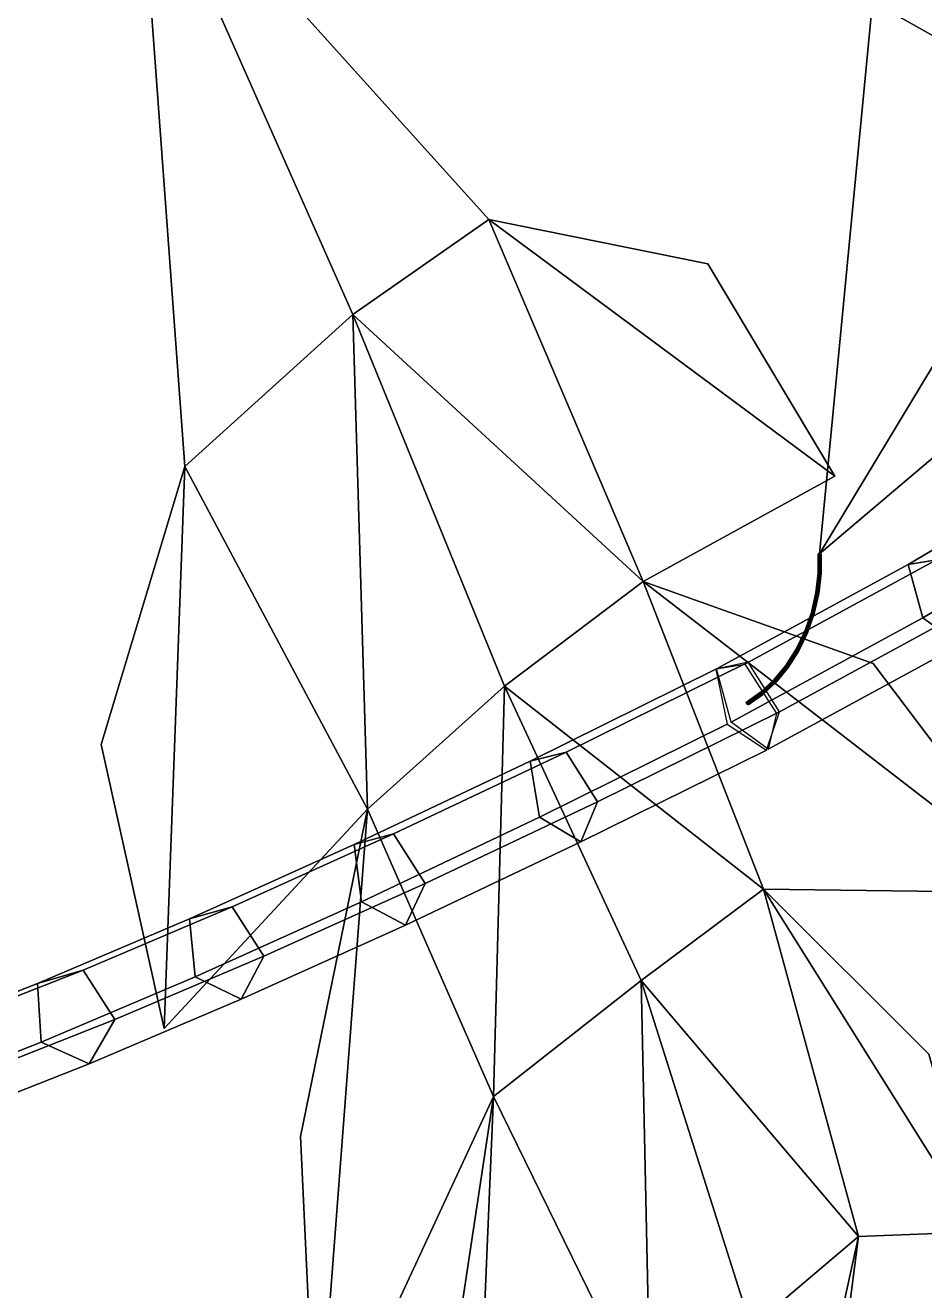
# Model space of a CAD drawing. Header units: metres. Extents: x -349 to 464, y -383 to 362.
# Drawn here: x -86.18 to -65.28, y -65.72 to -36.31 of the extents above; entities that cross this region are included whole.
import ezdxf

# ---------------------------------------------------------------- set-up
doc = ezdxf.new("R2010")
doc.units = ezdxf.units.M

msp = doc.modelspace()

# ---------------------------------------------------------------- linework, layer by layer
at = {"layer": 'Breeder_Leaf', "color": 3}
for points in [[(-66.4916, -35.7656, 663.3146), (-61.4124, -28.675, 659.9074), (-61.6347, -38.4955, 665.922)], [(-66.4916, -35.7656, 663.3146), (-61.6347, -38.4955, 665.922), (-61.4124, -28.675, 659.9074)], [(-82.4754, -46.5609, 539.697), (-78.5707, -43.03305, 536.5112), (-83.5566, -31.773, 539.6313)], [(-82.4754, -46.5609, 539.697), (-83.5566, -31.773, 539.6313), (-78.5707, -43.03305, 536.5112)], [(-83.5566, -31.773, 539.6313), (-78.5707, -43.03305, 536.5112), (-75.4118, -40.8236, 531.1694)], [(-83.5566, -31.773, 539.6313), (-75.4118, -40.8236, 531.1694), (-78.5707, -43.03305, 536.5112)], [(-66.4916, -35.7656, 663.3146), (-61.6347, -38.4955, 665.922), (-67.7238, -48.5931, 670.6488)], [(-66.4916, -35.7656, 663.3146), (-67.7238, -48.5931, 670.6488), (-61.6347, -38.4955, 665.922)], [(-67.7238, -48.5931, 670.6488), (-61.6347, -38.4955, 665.922), (-56.4271, -39.01651, 669.9227)], [(-67.7238, -48.5931, 670.6488), (-56.4271, -39.01651, 669.9227), (-61.6347, -38.4955, 665.922)], [(-78.5707, -43.03305, 536.5112), (-71.8231, -49.2329, 529.1356), (-75.4118, -40.8236, 531.1694)], [(-78.5707, -43.03305, 536.5112), (-75.4118, -40.8236, 531.1694), (-71.8231, -49.2329, 529.1356)], [(-71.8231, -49.2329, 529.1356), (-67.3695, -46.7874, 522.4196), (-75.4118, -40.8236, 531.1694)], [(-71.8231, -49.2329, 529.1356), (-75.4118, -40.8236, 531.1694), (-67.3695, -46.7874, 522.4196)], [(-67.3695, -46.7874, 522.4196), (-70.3237, -41.8552, 526.222), (-75.4118, -40.8236, 531.1694)], [(-67.3695, -46.7874, 522.4196), (-75.4118, -40.8236, 531.1694), (-70.3237, -41.8552, 526.222)], [(-82.4754, -46.5609, 539.697), (-78.2252, -54.5248, 537.208), (-78.5707, -43.03305, 536.5112)], [(-82.4754, -46.5609, 539.697), (-78.5707, -43.03305, 536.5112), (-78.2252, -54.5248, 537.208)], [(-78.2252, -54.5248, 537.208), (-75.04088, -51.6666, 533.3008), (-78.5707, -43.03305, 536.5112)], [(-78.2252, -54.5248, 537.208), (-78.5707, -43.03305, 536.5112), (-75.04088, -51.6666, 533.3008)], [(-78.5707, -43.03305, 536.5112), (-75.04088, -51.6666, 533.3008), (-71.8231, -49.2329, 529.1356)], [(-78.5707, -43.03305, 536.5112), (-71.8231, -49.2329, 529.1356), (-75.04088, -51.6666, 533.3008)], [(-82.4754, -46.5609, 539.697), (-84.4171, -53.02698, 542.2061), (-82.9487, -59.625, 541.9144)], [(-82.4754, -46.5609, 539.697), (-82.9487, -59.625, 541.9144), (-84.4171, -53.02698, 542.2061)], [(-82.4754, -46.5609, 539.697), (-82.9487, -59.625, 541.9144), (-78.2252, -54.5248, 537.208)], [(-82.4754, -46.5609, 539.697), (-78.2252, -54.5248, 537.208), (-82.9487, -59.625, 541.9144)], [(-75.04088, -51.6666, 533.3008), (-69.02679, -56.3833, 527.6182), (-71.8231, -49.2329, 529.1356)], [(-75.04088, -51.6666, 533.3008), (-71.8231, -49.2329, 529.1356), (-69.02679, -56.3833, 527.6182)], [(-69.02679, -56.3833, 527.6182), (-62.4503, -56.4706, 519.0024), (-71.8231, -49.2329, 529.1356)], [(-69.02679, -56.3833, 527.6182), (-71.8231, -49.2329, 529.1356), (-62.4503, -56.4706, 519.0024)], [(-62.4503, -56.4706, 519.0024), (-66.4775, -51.1391, 523.1618), (-71.8231, -49.2329, 529.1356)], [(-62.4503, -56.4706, 519.0024), (-71.8231, -49.2329, 529.1356), (-66.4775, -51.1391, 523.1618)], [(-78.2252, -54.5248, 537.208), (-75.2997, -61.203, 534.1611), (-75.04088, -51.6666, 533.3008)], [(-78.2252, -54.5248, 537.208), (-75.04088, -51.6666, 533.3008), (-75.2997, -61.203, 534.1611)], [(-75.2997, -61.203, 534.1611), (-71.8661, -58.5096, 531.3265), (-75.04088, -51.6666, 533.3008)], [(-75.2997, -61.203, 534.1611), (-75.04088, -51.6666, 533.3008), (-71.8661, -58.5096, 531.3265)], [(-75.04088, -51.6666, 533.3008), (-71.8661, -58.5096, 531.3265), (-69.02679, -56.3833, 527.6182)], [(-75.04088, -51.6666, 533.3008), (-69.02679, -56.3833, 527.6182), (-71.8661, -58.5096, 531.3265)], [(-78.2252, -54.5248, 537.208), (-79.7862, -62.1326, 539.9156), (-79.4139, -70.06554, 538.7951)], [(-78.2252, -54.5248, 537.208), (-79.4139, -70.06554, 538.7951), (-79.7862, -62.1326, 539.9156)], [(-78.2252, -54.5248, 537.208), (-79.4139, -70.06554, 538.7951), (-75.2997, -61.203, 534.1611)], [(-78.2252, -54.5248, 537.208), (-75.2997, -61.203, 534.1611), (-79.4139, -70.06554, 538.7951)], [(-71.8661, -58.5096, 531.3265), (-66.822, -64.4586, 524.6628), (-69.02679, -56.3833, 527.6182)], [(-71.8661, -58.5096, 531.3265), (-69.02679, -56.3833, 527.6182), (-66.822, -64.4586, 524.6628)], [(-66.822, -64.4586, 524.6628), (-64.03099, -64.3515, 517.9275), (-69.02679, -56.3833, 527.6182)], [(-66.822, -64.4586, 524.6628), (-69.02679, -56.3833, 527.6182), (-64.03099, -64.3515, 517.9275)], [(-64.03099, -64.3515, 517.9275), (-65.1838, -60.2226, 520.4019), (-69.02679, -56.3833, 527.6182)], [(-64.03099, -64.3515, 517.9275), (-69.02679, -56.3833, 527.6182), (-65.1838, -60.2226, 520.4019)], [(-75.2997, -61.203, 534.1611), (-71.6489, -68.6547, 531.5203), (-71.8661, -58.5096, 531.3265)], [(-75.2997, -61.203, 534.1611), (-71.8661, -58.5096, 531.3265), (-71.6489, -68.6547, 531.5203)], [(-71.6489, -68.6547, 531.5203), (-69.3139, -66.5745, 528.0146), (-71.8661, -58.5096, 531.3265)], [(-71.6489, -68.6547, 531.5203), (-71.8661, -58.5096, 531.3265), (-69.3139, -66.5745, 528.0146)], [(-71.8661, -58.5096, 531.3265), (-69.3139, -66.5745, 528.0146), (-66.822, -64.4586, 524.6628)], [(-71.8661, -58.5096, 531.3265), (-66.822, -64.4586, 524.6628), (-69.3139, -66.5745, 528.0146)], [(-75.2997, -61.203, 534.1611), (-76.7522, -70.7943, 533.9958), (-75.8259, -73.7519, 532.4475)], [(-75.2997, -61.203, 534.1611), (-75.8259, -73.7519, 532.4475), (-76.7522, -70.7943, 533.9958)], [(-75.2997, -61.203, 534.1611), (-75.8259, -73.7519, 532.4475), (-71.6489, -68.6547, 531.5203)], [(-75.2997, -61.203, 534.1611), (-71.6489, -68.6547, 531.5203), (-75.8259, -73.7519, 532.4475)], [(-69.3139, -66.5745, 528.0146), (-69.2079, -75.3372, 521.8811), (-66.822, -64.4586, 524.6628)], [(-69.3139, -66.5745, 528.0146), (-66.822, -64.4586, 524.6628), (-69.2079, -75.3372, 521.8811)], [(-69.2079, -75.3372, 521.8811), (-67.5836, -70.4034, 521.6607), (-66.822, -64.4586, 524.6628)], [(-69.2079, -75.3372, 521.8811), (-66.822, -64.4586, 524.6628), (-67.5836, -70.4034, 521.6607)]]:
    msp.add_3dface(points, dxfattribs=at)
at = {"layer": 'Breeder_Petiole', "color": 3}
for points in [[(-85.7599, -34.526, 547.5606), (-87.8394, -37.4859, 551.9489), (-88.6264, -36.4093, 552.3021), (-86.55, -33.4536, 547.9193)], [(-86.4582, -35.293, 546.6511), (-88.5559, -38.2776, 551.0753), (-87.8394, -37.4859, 551.9489), (-85.7599, -34.526, 547.5606)], [(-65.00813, -48.7328, 671.9086), (-60.5218, -46.08598, 673.9829), (-61.07961, -46.1326, 675.2438), (-65.665, -48.84, 673.1171)], [(-65.665, -48.84, 673.1171), (-61.07961, -46.1326, 675.2438), (-60.6572, -47.3251, 675.8501), (-65.3222, -50.07967, 673.6772)], [(-65.3222, -50.07967, 673.6772), (-60.6572, -47.3251, 675.8501), (-59.8486, -47.9868, 674.9493), (-64.4616, -50.7088, 672.8016)], [(-69.463, -51.1563, 669.2719), (-65.00813, -48.7328, 671.9086), (-65.665, -48.84, 673.1171), (-70.1199, -51.2635, 670.4803)], [(-68.7235, -52.3047, 669.078), (-64.2686, -49.8812, 671.7148), (-65.00813, -48.7328, 671.9086), (-69.463, -51.1563, 669.2719)], [(-67.7598, -49.04483, 670.7587), (-67.7607, -48.5911, 670.6579), (-67.7256, -48.5849, 670.6859), (-67.725, -49.04513, 670.7879)], [(-67.7432, -49.05184, 670.718), (-67.7442, -48.6001, 670.6174), (-67.7607, -48.5911, 670.6579), (-67.7598, -49.04483, 670.7587)], [(-67.699, -49.05643, 670.7214), (-67.6997, -48.5994, 670.62), (-67.7442, -48.6001, 670.6174), (-67.7432, -49.05184, 670.718)], [(-67.725, -49.04513, 670.7879), (-67.7256, -48.5849, 670.6859), (-67.6882, -48.5901, 670.6621), (-67.6878, -49.05231, 670.7644)], [(-67.6878, -49.05231, 670.7644), (-67.6882, -48.5901, 670.6621), (-67.6997, -48.5994, 670.62), (-67.699, -49.05643, 670.7214)], [(-70.1199, -51.2635, 670.4803), (-65.665, -48.84, 673.1171), (-65.3222, -50.07967, 673.6772), (-69.7771, -52.5031, 671.0405)], [(-67.7949, -49.508, 670.7751), (-67.7432, -49.05184, 670.718), (-67.7598, -49.04483, 670.7587), (-67.812, -49.5029, 670.8164)], [(-67.812, -49.5029, 670.8164), (-67.7598, -49.04483, 670.7587), (-67.725, -49.04513, 670.7879), (-67.7781, -49.5098, 670.8463)], [(-67.7513, -49.5179, 670.7791), (-67.699, -49.05643, 670.7214), (-67.7432, -49.05184, 670.718), (-67.7949, -49.508, 670.7751)], [(-67.7781, -49.5098, 670.8463), (-67.725, -49.04513, 670.7879), (-67.6878, -49.05231, 670.7644), (-67.7409, -49.519, 670.8228)], [(-67.7409, -49.519, 670.8228), (-67.6878, -49.05231, 670.7644), (-67.699, -49.05643, 670.7214), (-67.7513, -49.5179, 670.7791)], [(-67.8981, -49.9588, 670.7881), (-67.7949, -49.508, 670.7751), (-67.812, -49.5029, 670.8164), (-67.9158, -49.9556, 670.8297)], [(-67.9158, -49.9556, 670.8297), (-67.812, -49.5029, 670.8164), (-67.7781, -49.5098, 670.8463), (-67.8836, -49.9691, 670.8597)], [(-67.8556, -49.974, 670.7919), (-67.7513, -49.5179, 670.7791), (-67.7949, -49.508, 670.7751), (-67.8981, -49.9588, 670.7881)], [(-67.8836, -49.9691, 670.8597), (-67.7781, -49.5098, 670.8463), (-67.7409, -49.519, 670.8228), (-67.8466, -49.9803, 670.8359)], [(-67.8466, -49.9803, 670.8359), (-67.7409, -49.519, 670.8228), (-67.7513, -49.5179, 670.7791), (-67.8556, -49.974, 670.7919)], [(-68.9165, -53.1323, 670.1648), (-64.4616, -50.7088, 672.8016), (-64.2686, -49.8812, 671.7148), (-68.7235, -52.3047, 669.078)], [(-68.05054, -50.3945, 670.7565), (-67.8981, -49.9588, 670.7881), (-67.9158, -49.9556, 670.8297), (-68.0692, -50.3931, 670.7982)], [(-68.0692, -50.3931, 670.7982), (-67.9158, -49.9556, 670.8297), (-67.8836, -49.9691, 670.8597), (-68.03925, -50.413, 670.8276)], [(-68.00976, -50.4148, 670.7598), (-67.8556, -49.974, 670.7919), (-67.8981, -49.9588, 670.7881), (-68.05054, -50.3945, 670.7565)], [(-68.03925, -50.413, 670.8276), (-67.8836, -49.9691, 670.8597), (-67.8466, -49.9803, 670.8359), (-68.00282, -50.4261, 670.8035)], [(-68.00282, -50.4261, 670.8035), (-67.8466, -49.9803, 670.8359), (-67.8556, -49.974, 670.7919), (-68.00976, -50.4148, 670.7598)], [(-69.7771, -52.5031, 671.0405), (-65.3222, -50.07967, 673.6772), (-64.4616, -50.7088, 672.8016), (-68.9165, -53.1323, 670.1648)], [(-68.2488, -50.8056, 670.6812), (-68.05054, -50.3945, 670.7565), (-68.0692, -50.3931, 670.7982), (-68.2686, -50.8059, 670.7227)], [(-68.2686, -50.8059, 670.7227), (-68.0692, -50.3931, 670.7982), (-68.03925, -50.413, 670.8276), (-68.2416, -50.8318, 670.7509)], [(-68.2103, -50.8307, 670.6832), (-68.00976, -50.4148, 670.7598), (-68.05054, -50.3945, 670.7565), (-68.2488, -50.8056, 670.6812)], [(-68.2416, -50.8318, 670.7509), (-68.03925, -50.413, 670.8276), (-68.00282, -50.4261, 670.8035), (-68.2059, -50.8468, 670.7261)], [(-68.2059, -50.8468, 670.7261), (-68.00282, -50.4261, 670.8035), (-68.00976, -50.4148, 670.7598), (-68.2103, -50.8307, 670.6832)], [(-68.4887, -51.1831, 670.5636), (-68.2488, -50.8056, 670.6812), (-68.2686, -50.8059, 670.7227), (-68.5097, -51.1851, 670.6049)], [(-68.5097, -51.1851, 670.6049), (-68.2686, -50.8059, 670.7227), (-68.2416, -50.8318, 670.7509), (-68.4865, -51.2166, 670.6312)], [(-68.453, -51.2127, 670.5641), (-68.2103, -50.8307, 670.6832), (-68.2488, -50.8056, 670.6812), (-68.4887, -51.1831, 670.5636)], [(-68.4865, -51.2166, 670.6312), (-68.2416, -50.8318, 670.7509), (-68.2059, -50.8468, 670.7261), (-68.4516, -51.2333, 670.6056)], [(-68.4516, -51.2333, 670.6056), (-68.2059, -50.8468, 670.7261), (-68.2103, -50.8307, 670.6832), (-68.453, -51.2127, 670.5641)], [(-73.6143, -53.2034, 666.2554), (-69.3812, -51.1113, 669.329), (-70.1343, -51.2726, 670.4736), (-74.4522, -53.4085, 667.332)], [(-72.8864, -54.3568, 666.0476), (-68.6578, -52.2674, 669.1205), (-69.3812, -51.1113, 669.329), (-73.6143, -53.2034, 666.2554)], [(-74.4522, -53.4085, 667.332), (-70.1343, -51.2726, 670.4736), (-69.8682, -52.554, 670.9788), (-74.2348, -54.7147, 667.7953)], [(-68.7649, -51.5191, 670.4064), (-68.4887, -51.1831, 670.5636), (-68.5097, -51.1851, 670.6049), (-68.7875, -51.5225, 670.4472)], [(-68.7875, -51.5225, 670.4472), (-68.5097, -51.1851, 670.6049), (-68.4865, -51.2166, 670.6312), (-68.7685, -51.5589, 670.4711)], [(-68.7685, -51.5589, 670.4711), (-68.4865, -51.2166, 670.6312), (-68.4516, -51.2333, 670.6056), (-68.7347, -51.5771, 670.4445)], [(-68.7325, -51.5527, 670.4048), (-68.453, -51.2127, 670.5641), (-68.4887, -51.1831, 670.5636), (-68.7649, -51.5191, 670.4064)], [(-68.7347, -51.5771, 670.4445), (-68.4516, -51.2333, 670.6056), (-68.453, -51.2127, 670.5641), (-68.7325, -51.5527, 670.4048)], [(-69.07169, -51.8061, 670.213), (-68.7649, -51.5191, 670.4064), (-68.7875, -51.5225, 670.4472), (-69.09586, -51.8107, 670.2532)], [(-69.09586, -51.8107, 670.2532), (-68.7875, -51.5225, 670.4472), (-68.7685, -51.5589, 670.4711), (-69.0816, -51.8514, 670.274)], [(-69.0816, -51.8514, 670.274), (-68.7685, -51.5589, 670.4711), (-68.7347, -51.5771, 670.4445), (-69.04896, -51.8709, 670.2463)], [(-69.04287, -51.8431, 670.2088), (-68.7325, -51.5527, 670.4048), (-68.7649, -51.5191, 670.4064), (-69.07169, -51.8061, 670.213)], [(-69.04896, -51.8709, 670.2463), (-68.7347, -51.5771, 670.4445), (-68.7325, -51.5527, 670.4048), (-69.04287, -51.8431, 670.2088)], [(-69.4063, -52.04053, 669.9846), (-69.07169, -51.8061, 670.213), (-69.09586, -51.8107, 670.2532), (-69.4306, -52.04516, 670.0251)], [(-69.4306, -52.04516, 670.0251), (-69.09586, -51.8107, 670.2532), (-69.0816, -51.8514, 670.274), (-69.4162, -52.08613, 670.0461)], [(-69.4162, -52.08613, 670.0461), (-69.0816, -51.8514, 670.274), (-69.04896, -51.8709, 670.2463), (-69.3834, -52.1058, 670.0182)], [(-69.3772, -52.07782, 669.9803), (-69.04287, -51.8431, 670.2088), (-69.07169, -51.8061, 670.213), (-69.4063, -52.04053, 669.9846)], [(-69.3834, -52.1058, 670.0182), (-69.04896, -51.8709, 670.2463), (-69.04287, -51.8431, 670.2088), (-69.3772, -52.07782, 669.9803)], [(-73.2677, -55.2855, 666.9938), (-68.9571, -53.1539, 670.1343), (-68.6578, -52.2674, 669.1205), (-72.8864, -54.3568, 666.0476)], [(-74.2348, -54.7147, 667.7953), (-69.8682, -52.554, 670.9788), (-68.9571, -53.1539, 670.1343), (-73.2677, -55.2855, 666.9938)], [(-77.6216, -55.1039, 662.781), (-73.6143, -53.2034, 666.2554), (-74.4522, -53.4085, 667.332), (-78.5394, -55.3488, 663.7815)], [(-76.8893, -56.2547, 662.5743), (-72.8864, -54.3568, 666.0476), (-73.6143, -53.2034, 666.2554), (-77.6216, -55.1039, 662.781)], [(-78.5394, -55.3488, 663.7815), (-74.4522, -53.4085, 667.332), (-74.2348, -54.7147, 667.7953), (-78.3675, -56.6773, 664.1982)], [(-77.3477, -57.2215, 663.4452), (-73.2677, -55.2855, 666.9938), (-72.8864, -54.3568, 666.0476), (-76.8893, -56.2547, 662.5743)], [(-78.3675, -56.6773, 664.1982), (-74.2348, -54.7147, 667.7953), (-73.2677, -55.2855, 666.9938), (-77.3477, -57.2215, 663.4452)], [(-81.3723, -56.7973, 658.933), (-77.6216, -55.1039, 662.781), (-78.5394, -55.3488, 663.7815), (-82.3644, -57.07753, 659.8499)], [(-80.6357, -57.9456, 658.728), (-76.8893, -56.2547, 662.5743), (-77.6216, -55.1039, 662.781), (-81.3723, -56.7973, 658.933)], [(-82.3644, -57.07753, 659.8499), (-78.5394, -55.3488, 663.7815), (-78.3675, -56.6773, 664.1982), (-82.2347, -58.4256, 660.2158)], [(-81.1656, -58.9462, 659.5162), (-77.3477, -57.2215, 663.4452), (-76.8893, -56.2547, 662.5743), (-80.6357, -57.9456, 658.728)], [(-82.2347, -58.4256, 660.2158), (-78.3675, -56.6773, 664.1982), (-77.3477, -57.2215, 663.4452), (-81.1656, -58.9462, 659.5162)], [(-84.8376, -58.2695, 654.7418), (-81.3723, -56.7973, 658.933), (-82.3644, -57.07753, 659.8499), (-85.8977, -58.5803, 655.5682)], [(-84.09683, -59.4155, 654.5388), (-80.6357, -57.9456, 658.728), (-81.3723, -56.7973, 658.933), (-84.8376, -58.2695, 654.7418)], [(-85.8977, -58.5803, 655.5682), (-82.3644, -57.07753, 659.8499), (-82.2347, -58.4256, 660.2158), (-85.8064, -59.9452, 655.8794)], [(-84.6921, -60.4451, 655.2378), (-81.1656, -58.9462, 659.5162), (-80.6357, -57.9456, 658.728), (-84.09683, -59.4155, 654.5388)], [(-87.9908, -59.5083, 650.2401), (-84.8376, -58.2695, 654.7418), (-85.8977, -58.5803, 655.5682), (-89.1122, -59.8447, 650.9698)], [(-87.2459, -60.652, 650.0395), (-84.09683, -59.4155, 654.5388), (-84.8376, -58.2695, 654.7418), (-87.9908, -59.5083, 650.2401)], [(-85.8064, -59.9452, 655.8794), (-82.2347, -58.4256, 660.2158), (-81.1656, -58.9462, 659.5162), (-84.6921, -60.4451, 655.2378)], [(-89.1122, -59.8447, 650.9698), (-85.8977, -58.5803, 655.5682), (-85.8064, -59.9452, 655.8794), (-89.0552, -61.2234, 651.223)], [(-87.8999, -61.7059, 650.6435), (-84.6921, -60.4451, 655.2378), (-84.09683, -59.4155, 654.5388), (-87.2459, -60.652, 650.0395)], [(-89.0552, -61.2234, 651.223), (-85.8064, -59.9452, 655.8794), (-84.6921, -60.4451, 655.2378), (-87.8999, -61.7059, 650.6435)]]:
    msp.add_3dface(points, dxfattribs=at)

doc.saveas('drawing.dxf')
